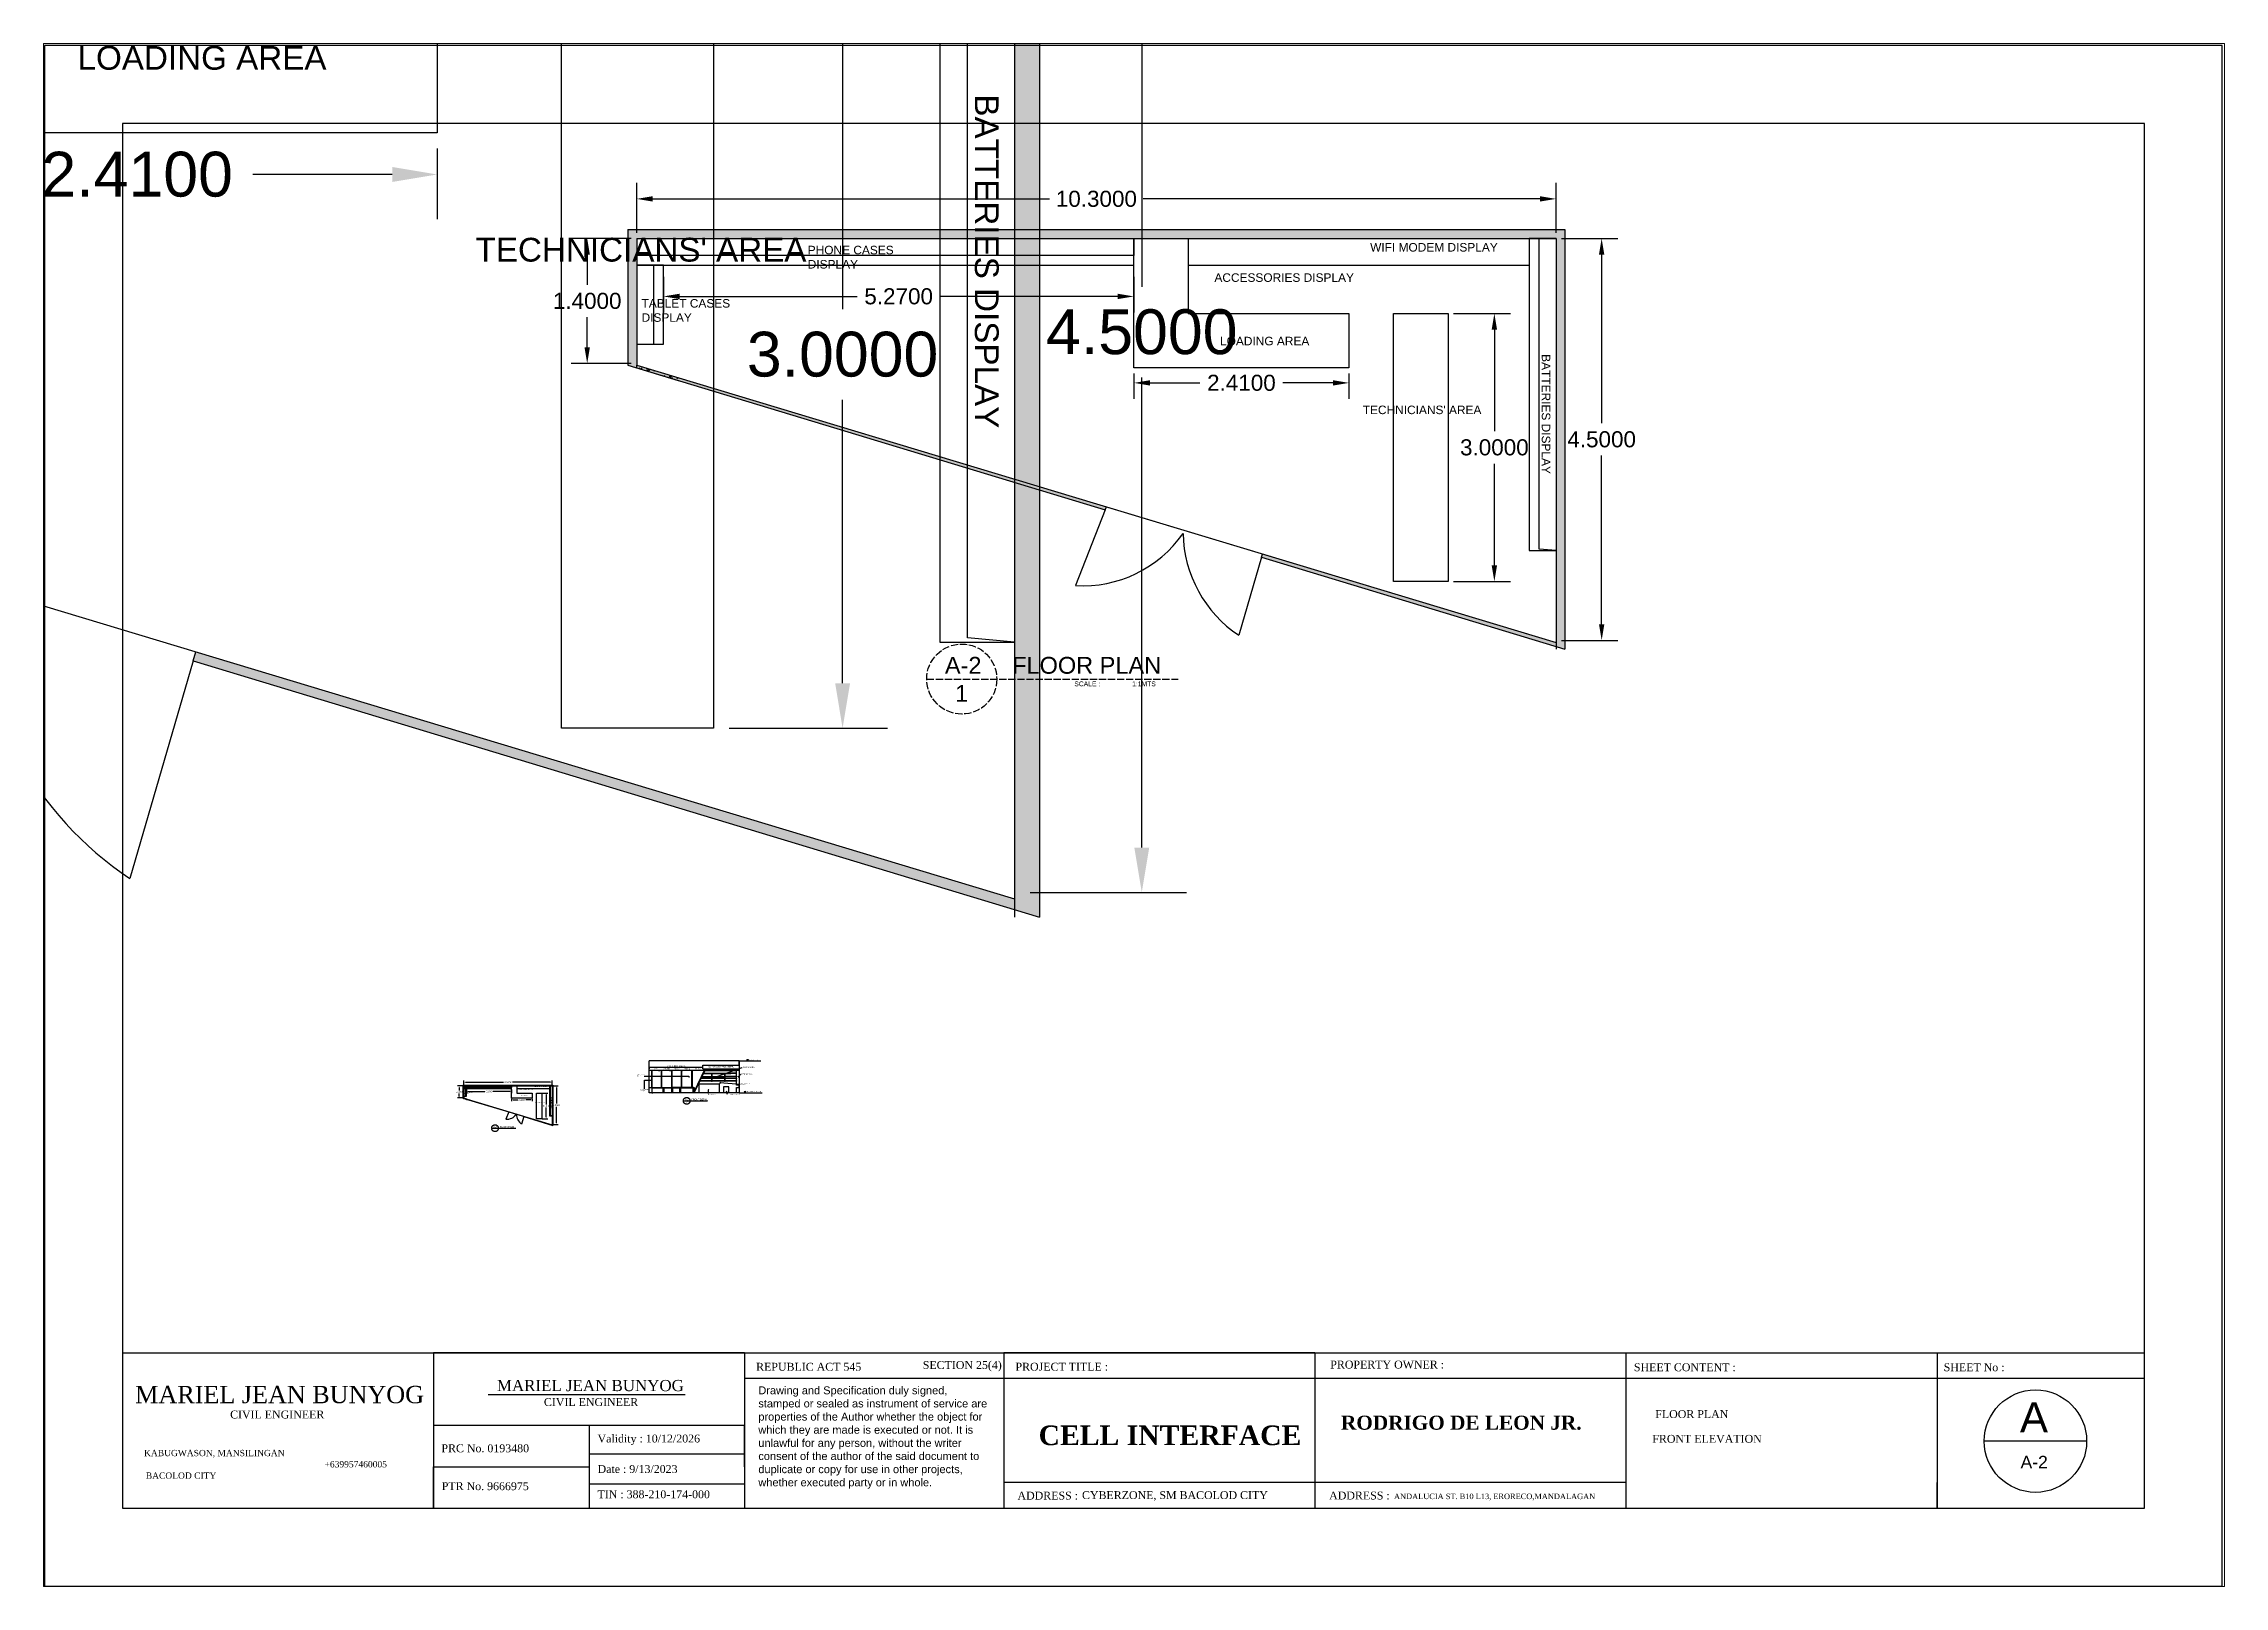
# Paper-space layout 'Layout1' of a CAD drawing. Header units: inches, sheet in millimetres. Extents: x 0 to 297, y 0 to 210.
# The model-space entities are those that its viewports show. They can reach past a viewport. Long polylines and large blocks are cut down to what shows.
import ezdxf

# ---------------------------------------------------------------- set-up
doc = ezdxf.new("R2010")
doc.units = ezdxf.units.IN
doc.header["$MEASUREMENT"] = 0
doc.linetypes.add('ACAD_ISO02W100', pattern=[15, 12, -3])
doc.layers.get('Defpoints').freeze()
doc.styles.get("Standard").update_dxf_attribs({"font": 'arial.ttf'})
doc.dimstyles.get("Standard").update_dxf_attribs({"dimtxt": 0.18, "dimasz": 0.18, "dimexe": 0.18, "dimexo": 0.0625, "dimgap": 0.09, "dimtad": 0, "dimtih": 1, "dimtoh": 1, "dimdec": 4, "dimzin": 0, "dimdsep": 46, "dimtxsty": 'Standard', "dimcen": 0.09, "dimadec": 0, "dimazin": 0, "dimtfac": 1, "dimtdec": 4, "dimtofl": 0, "dimtmove": 0, "dimatfit": 3, "dimfxl": 1, "dimtolj": 1, "dimtzin": 0, "dimarcsym": 0})
pattern_1 = [(45, (0, 0), (0.00763675324, 0), [0.0045, -0.0063]), (45, (0.001909, 0), (0.00763675324, 0), [0.0018, -0.009]), (45, (0, 0.001909), (0.00763675324, 0), [0.0018, -0.009])]

# ---------------------------------------------------------------- blocks, each defined once
blk = doc.blocks.new('*D4')
at = {"color": 0, "lineweight": -2, "transparency": 16777216}
for p, q in [((130.1079, 246.9785), (130.1079, 246.6937)), ((132.5179, 246.9785), (132.5179, 246.6937)), ((130.2879, 246.8737), (130.8481, 246.8737)), ((132.3379, 246.8737), (131.7778, 246.8737))]:
    blk.add_line(p, q, dxfattribs=at)
at = {"color": 0, "transparency": 16777216}
for points in [[(130.2879, 246.9037), (130.2879, 246.8437), (130.1079, 246.8737)], [(132.3379, 246.9037), (132.3379, 246.8437), (132.5179, 246.8737)]]:
    blk.add_solid(points, dxfattribs=at)
at = {"color": 0, "transparency": 16777216, "insert": (131.3129, 246.8737), "char_height": 0.18, "attachment_point": 5}
blk.add_mtext('\\A1;2.4100', dxfattribs=at)
blk = doc.blocks.new('*D5')
at = {"color": 0, "lineweight": -2, "transparency": 16777216}
for p, q in [((133.6904, 247.651), (134.3267, 247.651)), ((134.1467, 247.471), (134.1467, 246.333)), ((134.1467, 244.831), (134.1467, 245.969)), ((133.6904, 244.651), (134.3267, 244.651))]:
    blk.add_line(p, q, dxfattribs=at)
at = {"color": 0, "transparency": 16777216}
for points in [[(134.1167, 247.471), (134.1767, 247.471), (134.1467, 247.651)], [(134.1167, 244.831), (134.1767, 244.831), (134.1467, 244.651)]]:
    blk.add_solid(points, dxfattribs=at)
at = {"color": 0, "transparency": 16777216, "insert": (134.1467, 246.151), "char_height": 0.18, "attachment_point": 5}
blk.add_mtext('\\A1;3.0000', dxfattribs=at)
blk = doc.blocks.new('*D6')
at = {"color": 0, "lineweight": -2, "transparency": 16777216}
for p, q in [((124.8379, 248.0616), (124.8379, 247.6622)), ((130.1079, 248.0616), (130.1079, 247.6622)), ((125.0179, 247.8422), (127.0096, 247.8422)), ((129.9279, 247.8422), (127.9363, 247.8422))]:
    blk.add_line(p, q, dxfattribs=at)
at = {"color": 0, "transparency": 16777216}
for points in [[(125.0179, 247.8722), (125.0179, 247.8122), (124.8379, 247.8422)], [(129.9279, 247.8722), (129.9279, 247.8122), (130.1079, 247.8422)]]:
    blk.add_solid(points, dxfattribs=at)
at = {"color": 0, "transparency": 16777216, "insert": (127.4729, 247.8422), "char_height": 0.18, "attachment_point": 5}
blk.add_mtext('\\A1;5.2700', dxfattribs=at)
blk = doc.blocks.new('*D7')
at = {"color": 0, "lineweight": -2, "transparency": 16777216}
for p, q in [((134.9004, 248.491), (135.5286, 248.491)), ((135.3486, 248.311), (135.3486, 246.4229)), ((135.3486, 244.171), (135.3486, 246.0591)), ((134.9004, 243.991), (135.5286, 243.991))]:
    blk.add_line(p, q, dxfattribs=at)
at = {"color": 0, "transparency": 16777216}
for points in [[(135.3186, 248.311), (135.3786, 248.311), (135.3486, 248.491)], [(135.3186, 244.171), (135.3786, 244.171), (135.3486, 243.991)]]:
    blk.add_solid(points, dxfattribs=at)
at = {"color": 0, "transparency": 16777216, "insert": (135.3486, 246.241), "char_height": 0.18, "attachment_point": 5}
blk.add_mtext('\\A1;4.5000', dxfattribs=at)
blk = doc.blocks.new('*D8')
at = {"color": 0, "lineweight": -2, "transparency": 16777216}
for p, q in [((124.4754, 248.491), (123.8035, 248.491)), ((123.9835, 248.311), (123.9835, 247.9729)), ((123.9835, 247.271), (123.9835, 247.6091)), ((124.4754, 247.091), (123.8035, 247.091))]:
    blk.add_line(p, q, dxfattribs=at)
at = {"color": 0, "transparency": 16777216}
for points in [[(123.9535, 248.311), (124.0135, 248.311), (123.9835, 248.491)], [(123.9535, 247.271), (124.0135, 247.271), (123.9835, 247.091)]]:
    blk.add_solid(points, dxfattribs=at)
at = {"color": 0, "transparency": 16777216, "insert": (123.9835, 247.791), "char_height": 0.18, "attachment_point": 5}
blk.add_mtext('\\A1;1.4000', dxfattribs=at)
blk = doc.blocks.new('*D9')
at = {"color": 0, "lineweight": -2, "transparency": 16777216}
for p, q in [((124.5379, 248.5535), (124.5379, 249.1141)), ((134.8379, 248.5535), (134.8379, 249.1141)), ((124.7179, 248.9341), (129.1632, 248.9341)), ((134.6579, 248.9341), (130.2127, 248.9341))]:
    blk.add_line(p, q, dxfattribs=at)
at = {"color": 0, "transparency": 16777216}
for points in [[(124.7179, 248.9641), (124.7179, 248.9041), (124.5379, 248.9341)], [(134.6579, 248.9641), (134.6579, 248.9041), (134.8379, 248.9341)]]:
    blk.add_solid(points, dxfattribs=at)
at = {"color": 0, "transparency": 16777216, "insert": (129.6879, 248.9341), "char_height": 0.18, "attachment_point": 5}
blk.add_mtext('\\A1;10.3000', dxfattribs=at)

msp = doc.modelspace()

# ---------------------------------------------------------------- hatches: boundary and pattern name
at = {"linetype": 'ACAD_ISO02W100'}
h = msp.add_hatch(color=256, dxfattribs=at)
h.dxf.hatch_style = 1
h.paths.add_polyline_path([(157.74402, 251.55712), (157.54727, 251.55712), (157.62894, 251.45294)])
h = msp.add_hatch()
h.set_pattern_fill('AR-CONC', color=256, scale=0.01)
h.set_pattern_definition([(50, (0, 0), (0.071726018, -0.006275213), [0.0075, -0.0825]), (355, (0, 0), (-0.013875133, 0.075219213), [0.006, -0.066]), (100.451444, (0.00598, -0.00052), (0.057850885, 0.068943999), [0.00637402, -0.070114211]), (46.1842, (0, 0.02), (0.106724133, -0.016551928), [0.01125, -0.12375]), (96.635635, (0.00889, 0.01862), (0.093466195, 0.09741186), [0.009561034, -0.105171376]), (351.184164, (0, 0.02), (0.093466195, 0.09741186), [0.009, -0.099]), (21, (0.01, 0.015), (0.059690705, -0.040261889), [0.0075, -0.0825]), (326, (0.01, 0.015), (0.024331533, 0.072515005), [0.006, -0.066]), (71.451445, (0.014974, 0.011645), (0.084022238, 0.032253115), [0.006374019, -0.070114211]), (37.5, (0, 0), (0.0012159855, 0.0332893854), [0, -0.0652, 0, -0.067, 0, -0.06625]), (7.5, (0, 0), (0.0263069537, 0.039441171), [0, -0.0382, 0, -0.0637, 0, -0.02525]), (327.5, (-0.0223, 0), (0.0533822436, -0.0022554872), [0, -0.025, 0, -0.078, 0, -0.1035]), (317.5, (-0.0323, 0), (0.058318617, 0.010010498), [0, -0.0325, 0, -0.0518, 0, -0.0735])])
h.paths.add_polyline_path([(124.53794, 248.49099), (134.83794, 248.49099), (134.83794, 243.92128), (134.93794, 243.89099), (134.93794, 248.59099), (124.43794, 248.59099), (124.43794, 247.07099), (124.53794, 247.0407), (124.53794, 247.07099)])
h = msp.add_hatch(color=256, dxfattribs=at)
h.dxf.hatch_style = 1
h.paths.add_polyline_path([(157.43221, 247.84919), (157.23546, 247.84919), (157.31712, 247.74501)])
h = msp.add_hatch()
h.set_pattern_fill('GOST_GLASS', color=256, scale=0.01)
h.set_pattern_definition([(45, (0, 0), (0.084852814, 0), [0.05, -0.07]), (45, (0.021213, 0), (0.084852814, 0), [0.02, -0.1]), (45, (0, 0.021213), (0.084852814, 0), [0.02, -0.1])])
h.paths.add_polyline_path([(124.53794, 247.07099), (124.53794, 247.0407), (125.00128, 246.90038), (125.01142, 246.92823)])
h = msp.add_hatch()
h.set_pattern_fill('GOST_GLASS', color=256, scale=0.0009)
h.set_pattern_definition(pattern_1)
h.paths.add_polyline_path([(124.53794, 247.07099), (124.53794, 247.0407), (125.00128, 246.90038), (125.01142, 246.92823)])
h = msp.add_hatch()
h.set_pattern_fill('GOST_GLASS', color=256, scale=0.0009)
h.set_pattern_definition(pattern_1)
h.paths.add_polyline_path([(125.01142, 246.92823), (125.00128, 246.90038), (126.18627, 246.5415), (126.19467, 246.57145)])
h.paths.add_polyline_path([(126.19467, 246.57145), (126.18627, 246.5415), (129.78794, 245.4507), (129.80102, 245.48406)])
h.paths.add_polyline_path([(131.54856, 244.95714), (131.53794, 244.9207), (134.83794, 243.92128), (134.83794, 243.96532)])

# ---------------------------------------------------------------- linework, layer by layer
for p, q in [((157.54727, 251.55712), (157.74402, 251.55712)), ((157.62894, 251.45294), (157.54727, 251.55712)), ((157.74402, 251.55712), (157.62894, 251.45294)), ((156.65466, 251.39358), (159.16516, 251.39358)), ((146.45466, 250.29358), (146.48466, 250.29358)), ((146.45466, 250.29358), (146.48466, 250.29358)), ((148.81118, 250.29358), (147.55756, 250.29358)), ((147.55756, 250.29358), (147.58756, 250.29358)), ((149.91409, 250.29358), (149.94409, 250.29358)), ((156.35466, 249.38174), (156.35466, 249.33709)), ((146.42583, 249.15074), (146.40618, 249.16615)), ((145.61457, 248.15699), (145.61457, 249.15074)), ((145.61457, 249.15074), (146.42583, 249.15074)), ((146.42583, 249.15074), (146.40526, 249.13238)), ((146.40526, 249.13238), (146.42583, 249.15074)), ((156.35466, 249.11738), (156.35466, 249.05923)), ((147.55756, 248.29358), (149.91409, 248.29358)), ((151.1706, 248.29358), (148.81118, 248.29358)), ((148.81118, 248.29358), (148.84118, 248.29358)), ((151.37463, 248.29358), (151.34463, 248.29358)), ((147.81009, 247.69358), (147.81009, 248.22606)), ((148.20287, 248.22606), (147.88185, 248.22606)), ((147.88185, 248.22606), (147.88185, 247.69358)), ((148.81118, 248.22606), (148.20287, 248.22606)), ((148.81118, 247.69358), (148.81118, 248.22606)), ((148.87997, 248.22606), (148.87997, 247.69358)), ((157.23546, 247.84919), (157.43221, 247.84919)), ((157.31712, 247.74501), (157.23546, 247.84919)), ((157.43221, 247.84919), (157.31712, 247.74501)), ((147.88185, 247.69358), (147.81009, 247.69358)), ((148.87997, 247.69358), (148.81118, 247.69358)), ((156.65466, 247.69358), (159.33178, 247.69358)), ((150.14442, 246.74762), (152.95971, 246.74762)), ((127.78766, 243.55752), (130.60295, 243.55752))]:
    msp.add_line(p, q, dxfattribs=at)
for p, q in [((146.15466, 247.69358), (146.15466, 251.39358)), ((156.65466, 251.39358), (146.15466, 251.39358)), ((156.65466, 251.39358), (156.65466, 250.89358)), ((156.65466, 250.89358), (156.65466, 251.39358)), ((146.15466, 250.69358), (146.15466, 250.89358)), ((152.43123, 250.89358), (156.65466, 250.89358)), ((152.43123, 250.69358), (152.43123, 250.89358)), ((156.65466, 250.89358), (156.65466, 250.69358)), ((146.15466, 247.69358), (146.15466, 250.69358)), ((146.15466, 250.69358), (152.43123, 250.69358)), ((146.15466, 250.69358), (146.15466, 250.49358)), ((152.43123, 250.49358), (152.43123, 250.69358)), ((156.65466, 250.69358), (156.65466, 247.69358)), ((156.96943, 250.59074), (153.56598, 249.3868)), ((151.39466, 247.69358), (152.76184, 250.49358)), ((151.39466, 247.80754), (152.7062, 250.49358)), ((152.43123, 250.49358), (156.65466, 250.49358)), ((156.65466, 250.49358), (156.65466, 250.29358)), ((152.60854, 250.29358), (146.15466, 250.29358)), ((146.45466, 248.29358), (146.45466, 250.29358)), ((146.45466, 250.29358), (146.48466, 250.29358)), ((146.48466, 250.29358), (146.48466, 248.29358)), ((147.23466, 250.29358), (147.41466, 250.29358)), ((147.55756, 250.29358), (147.55756, 248.29358)), ((147.58756, 250.29358), (147.58756, 248.29358)), ((148.54466, 250.29358), (148.72466, 250.29358)), ((148.81118, 248.29358), (148.81118, 250.29358)), ((148.84118, 248.29358), (148.84118, 250.29358)), ((149.85466, 250.29358), (150.03466, 250.29358)), ((149.91409, 248.29358), (149.91409, 250.29358)), ((149.94409, 250.29358), (149.94409, 248.29358)), ((151.1406, 248.29358), (151.1406, 250.29358)), ((151.1706, 250.29358), (151.1706, 248.29358)), ((156.35466, 250.24358), (152.63977, 250.24358)), ((156.65466, 250.29358), (152.66419, 250.29358)), ((156.35466, 248.59358), (156.35466, 250.29358)), ((152.5177, 249.99358), (154.94413, 249.99358)), ((153.42235, 249.94993), (153.42235, 249.05988)), ((153.49784, 249.05988), (153.49784, 249.94502)), ((154.94413, 249.99358), (155.69898, 249.99358)), ((156.35466, 249.99358), (155.69898, 249.99358)), ((156.35466, 249.59358), (156.35466, 249.99358)), ((152.5177, 249.94358), (153.42235, 249.94358)), ((153.49784, 249.94358), (154.94413, 249.94358)), ((154.94413, 249.94358), (154.94413, 249.05923)), ((155.01323, 249.94358), (155.69898, 249.94358)), ((155.01323, 249.05923), (155.01323, 249.94358)), ((156.35466, 249.94358), (155.69898, 249.94358)), ((156.83033, 249.84787), (156.53023, 249.54201)), ((145.57573, 249.62299), (148.05195, 249.62299)), ((148.05195, 249.62299), (150.8029, 249.62299)), ((150.8029, 249.62299), (150.83009, 249.51684)), ((156.53023, 249.54201), (156.53023, 249.60798)), ((150.83009, 249.51684), (150.79819, 249.51684)), ((150.83009, 249.51684), (150.83009, 249.56559)), ((152.32239, 249.59358), (153.42235, 249.59358)), ((152.32239, 249.54358), (153.42235, 249.54358)), ((153.49784, 249.59358), (154.94413, 249.59358)), ((153.49784, 249.54358), (154.94413, 249.54358)), ((155.01323, 249.59358), (155.01346, 249.59358)), ((155.01323, 249.54358), (155.01346, 249.54358)), ((156.35466, 249.59358), (155.01346, 249.59358)), ((156.35466, 249.54358), (155.01346, 249.54358)), ((156.35466, 249.19358), (156.35466, 249.59358)), ((156.53023, 249.54201), (156.58974, 249.54201)), ((153.56598, 249.3868), (153.56598, 249.42686)), ((153.42235, 249.33709), (152.19715, 249.33709)), ((152.21895, 249.38174), (153.42235, 249.38174)), ((153.49784, 249.38174), (154.94413, 249.38174)), ((154.94413, 249.33709), (153.49784, 249.33709)), ((153.56598, 249.3868), (153.62359, 249.3868)), ((155.01323, 249.38174), (156.35466, 249.38174)), ((156.35466, 249.33709), (155.01323, 249.33709)), ((156.35466, 248.59358), (156.35466, 249.19358)), ((152.08987, 249.11738), (153.42235, 249.11738)), ((153.49784, 249.11738), (154.94413, 249.11738)), ((155.01323, 249.11738), (156.35466, 249.11738)), ((156.35466, 249.05923), (152.06148, 249.05923)), ((153.42235, 249.05988), (153.49784, 249.05988)), ((154.94413, 249.05923), (155.01323, 249.05923)), ((154.38442, 248.85006), (154.52546, 248.92802)), ((156.77071, 248.65581), (154.38442, 248.85006)), ((154.38442, 248.85006), (154.45944, 248.7631)), ((154.34466, 248.69358), (151.93466, 248.69358)), ((151.93466, 248.69358), (151.93466, 247.69358)), ((154.34466, 247.69358), (154.34466, 248.69358)), ((124.43794, 248.59099), (134.93794, 248.59099)), ((124.43794, 248.59099), (124.43794, 247.07099)), ((134.93794, 248.59099), (134.93794, 243.89099)), ((156.65466, 248.59358), (156.35466, 248.59358)), ((156.65466, 248.29358), (156.65466, 248.59358)), ((124.53794, 248.49099), (134.83794, 248.49099)), ((124.53794, 248.49099), (124.53794, 247.07099)), ((124.53794, 248.49099), (124.53794, 248.19099)), ((130.10794, 247.04099), (130.10794, 248.49099)), ((130.10794, 248.49099), (130.71794, 248.49099)), ((130.10794, 248.19099), (130.10794, 248.49099)), ((130.10794, 248.49099), (130.10794, 248.30099)), ((130.71794, 248.49099), (130.71794, 247.65099)), ((130.71794, 248.49099), (130.71794, 248.19099)), ((134.83794, 248.49099), (134.53794, 248.49099)), ((134.53794, 248.49099), (134.53794, 244.99547)), ((134.53794, 248.49099), (134.53794, 247.65099)), ((134.64878, 245.01322), (134.64878, 248.49099)), ((134.83794, 248.49099), (134.83794, 243.89099)), ((155.44466, 248.39358), (154.84466, 248.39358)), ((154.84466, 248.39358), (154.84466, 247.69358)), ((155.44466, 247.69358), (155.44466, 248.39358)), ((130.10794, 248.30099), (124.53794, 248.30099)), ((146.15466, 247.69358), (146.15466, 248.35358)), ((146.15466, 247.69358), (146.15466, 248.29358)), ((146.15466, 248.29358), (146.45466, 248.29358)), ((146.4009, 248.29358), (151.39466, 248.29358)), ((146.45466, 248.29358), (146.45466, 247.69358)), ((151.39466, 248.29358), (151.39466, 247.69358)), ((156.35466, 247.69358), (156.35466, 248.29358)), ((156.35466, 248.29358), (156.65466, 248.29358)), ((156.35466, 247.69358), (156.35466, 248.29358)), ((147.81009, 248.22606), (146.45831, 248.22606)), ((149.73415, 248.22606), (148.87997, 248.22606)), ((149.73415, 247.69358), (149.73415, 248.22606)), ((151.29433, 248.22606), (149.79675, 248.22606)), ((149.79675, 248.22606), (149.79675, 247.69358)), ((151.29433, 247.69358), (151.29433, 248.22606)), ((124.53794, 248.19099), (130.10794, 248.19099)), ((124.53794, 248.19099), (124.53794, 247.30828)), ((124.83794, 248.19099), (124.53794, 248.19099)), ((124.53794, 248.19099), (124.72794, 248.19099)), ((124.72794, 248.19099), (124.72794, 247.30828)), ((124.83794, 247.30828), (124.83794, 248.19099)), ((130.71794, 248.19099), (134.53794, 248.19099)), ((153.06993, 248.04349), (153.0249, 248.0135)), ((153.06993, 247.6161), (153.06993, 248.04349)), ((153.06993, 248.04349), (153.12245, 248.00787)), ((155.314, 247.49443), (155.17142, 247.88059)), ((155.17142, 247.88059), (155.17142, 247.84685)), ((155.17142, 247.88059), (155.21833, 247.84872)), ((156.65466, 247.69358), (146.15466, 247.69358)), ((146.45466, 247.69358), (146.5951, 247.69358)), ((148.27029, 247.69358), (148.20287, 247.69358)), ((149.79675, 247.69358), (149.73415, 247.69358)), ((154.84466, 247.69358), (154.34466, 247.69358)), ((156.65466, 247.69358), (155.44466, 247.69358)), ((156.65466, 247.69358), (156.35466, 247.69358)), ((130.71794, 247.65099), (132.51794, 247.65099)), ((132.51794, 247.65099), (132.51794, 247.04099)), ((133.01794, 244.65099), (133.01794, 247.65099)), ((133.01794, 247.65099), (133.62794, 247.65099)), ((133.62794, 247.65099), (133.62794, 244.65099)), ((124.53794, 247.30828), (124.83794, 247.30828)), ((124.43794, 247.07099), (129.78794, 245.4507)), ((124.43794, 247.07099), (125.00128, 246.90038)), ((124.53794, 247.0407), (124.53794, 247.07099)), ((124.53794, 247.07099), (134.83794, 243.96532)), ((132.51794, 247.04099), (130.10794, 247.04099)), ((129.78794, 245.4507), (129.80102, 245.48406)), ((129.80102, 245.48406), (134.83794, 243.96532)), ((129.78794, 245.4507), (129.45591, 244.60344)), ((129.78794, 245.4507), (129.78794, 245.4507)), ((131.53794, 244.9207), (131.54856, 244.95714)), ((134.53794, 244.99547), (134.83794, 244.99547)), ((134.83794, 244.99547), (134.64878, 245.01322)), ((131.53794, 244.9207), (131.28345, 244.04701)), ((131.53794, 244.9207), (134.93794, 243.89099)), ((133.62794, 244.65099), (133.01794, 244.65099))]:
    msp.add_line(p, q)
for centre in [(150.53669, 246.74762), (128.17992, 243.55752)]:
    msp.add_circle(centre, 0.39227, dxfattribs=at)
for centre, radius, start, end in [((129.53416, 245.97391), 1.37271, 266.732157, 325.018991), ((132.06191, 245.2146), 1.4033, 181.129744, 236.307771)]:
    msp.add_arc(centre, radius, start, end)

# ---------------------------------------------------------------- texts
at = {"attachment_point": 1}
for s, width, gutter_width, heights, insert, char_height in [('CEILING HEIGHT', 1.3889596, 0.47717, [0.27246], (157.84918, 251.56243), 0.095435), ('{\\fFranklin Gothic Heavy|b0|i0|c0|p34;CELL INTERFACE}', 3.9306743, 1, [0], (148.26602, 250.89974), 0.2), ('{\\fFranklin Gothic Heavy|b0|i0|c0|p34;WIFI & ACCESSORIES}', 3.9306743, 1, [0], (153.07122, 250.80523), 0.2), ('WIFI MODEM DISPLAY', 1.3889596, 0.47717, [0.27246], (157.06219, 250.72593), 0.095435), ('{\\fFranklin Gothic Heavy|b0|i0|c0|p34;VIVO}', 0.9264043, 0.78218, [0], (146.73778, 250.56331), 0.1564369), ('{\\fFranklin Gothic Heavy|b0|i0|c0|p34;IPHONE}', 0.8106699, 0.68447, [0], (150.19239, 250.56664), 0.1368935), ('{\\fFranklin Gothic Heavy|b0|i0|c0|p34;OPPO}', 0.9333085, 0.78801, [0], (151.53289, 250.58897), 0.1576028), ('{\\fFranklin Gothic Heavy|b0|i0|c0|p34;SAMSUNG}', 0.7168486, 0.60525, [0], (147.75775, 250.54784), 0.1210504), ('{\\fFranklin Gothic Heavy|b0|i0|c0|p34;HUAWEI}', 0.7658346, 0.64661, [0], (149.03635, 250.54797), 0.1293224), ('BATTERIES DISPLAY', 1.3889596, 0.47717, [0.27246], (156.87537, 249.89983), 0.095435), ('PHONE CASES DISPLAY', 1.3889596, 0.47717, [0.27246], (144.6815, 249.85217), 0.095435), ('ACCESSORIES DISPLAY', 1.3889596, 0.47717, [0.27246], (156.87537, 248.83072), 0.095435), ('PHONE CASES DISPLAY', 1.3889596, 0.47717, [0.27246], (126.45421, 248.40891), 0.095435), ('WIFI MODEM DISPLAY', 1.3889596, 0.47717, [0.27246], (132.75513, 248.43978), 0.095435), ('TABLET CASES DISPLAY', 1.3889596, 0.47717, [0.27246], (145.12471, 248.11499), 0.095435), ('ACCESSORIES DISPLAY', 2.4594483, 0.47717, [0.50017], (131.01043, 248.10062), 0.095435), ('FINISH FLOOR LINE LEVEL', 2.0177135, 0.47717, [0.28779], (157.52713, 247.87714), 0.095435), ('TABLET CASES DISPLAY', 1.3889596, 0.47717, [0.27246], (124.59255, 247.81216), 0.095435), ('LOADING AREA', 1.3889596, 0.47717, [0.27246], (152.88221, 247.55185), 0.095435), ("TECHNICIANS' AREA", 1.3889596, 0.47717, [0.27246], (155.36258, 247.55185), 0.095435), ('LOADING AREA', 1.3889596, 0.47717, [0.27246], (131.07341, 247.38976), 0.095435), ('A-2', 3.0577319, 0.94309, [0.53849], (150.34779, 246.99569), 0.188618), ('FRONT DETAIL', 3.0577319, 0.94309, [0.53849], (151.10127, 246.99569), 0.1886179), ('SCALE :                 1:1MTS', 1.1850828, 0.27095, [0.14791], (151.79767, 246.72079), 0.0541903), ("TECHNICIANS' AREA", 1.3889596, 0.47717, [0.27246], (132.67231, 246.61936), 0.095435), ('2', 3.0577319, 0.94309, [0.53849], (150.46164, 246.68135), 0.18862), ('A-2', 3.0577319, 0.94309, [0.53849], (127.99102, 243.80559), 0.188618), ('FLOOR PLAN', 3.0577319, 0.94309, [0.53849], (128.74451, 243.80559), 0.188618), ('1', 3.0577319, 0.94309, [0.53849], (128.10488, 243.49124), 0.18862), ('SCALE :                 1:1MTS', 1.1850828, 0.27095, [0.14791], (129.44091, 243.53068), 0.0541903)]:
    msp.add_mtext_dynamic_manual_height_columns(s, width=width, gutter_width=gutter_width, heights=heights, dxfattribs=dict(at, insert=insert, char_height=char_height))
at = {"insert": (134.77357, 247.19534), "char_height": 0.095435, "attachment_point": 1, "rotation": 270}
msp.add_mtext_dynamic_manual_height_columns('BATTERIES DISPLAY', width=1.3889596, gutter_width=0.47717, heights=[0.27246], dxfattribs=at)

# ---------------------------------------------------------------- dimensions: what is measured, and where the dimension line sits
for base, p1, p2, picture, middle in [((134.83794, 248.93411), (124.53794, 248.49099), (134.83794, 248.49099), '*D9', (129.68794, 248.93411)), ((130.10794, 247.84216), (124.83794, 248.12413), (130.10794, 248.12413), '*D6', (127.47294, 247.84216)), ((132.51794, 246.87373), (130.10794, 247.04099), (132.51794, 247.04099), '*D4', (131.31294, 246.87373))]:
    dim = msp.add_linear_dim(base=base, p1=p1, p2=p2, dimstyle='Standard')
    dim.commit()
    dim.dimension.update_dxf_attribs({"geometry": picture, "text_midpoint": middle})
for base, p1, p2, picture, middle in [((123.98345, 247.09099), (124.53794, 248.49099), (124.53794, 247.09099), '*D8', (123.98345, 247.79099)), ((135.34863, 243.99099), (134.83794, 248.49099), (134.83794, 243.99099), '*D7', (135.34863, 246.24099)), ((134.14672, 244.65099), (133.62794, 247.65099), (133.62794, 244.65099), '*D5', (134.14672, 246.15099))]:
    dim = msp.add_linear_dim(base=base, p1=p1, p2=p2, angle=90, dimstyle='Standard')
    dim.commit()
    dim.dimension.update_dxf_attribs({"geometry": picture, "text_midpoint": middle})

psp = doc.layouts.get("Layout1")

# ---------------------------------------------------------------- linework, layer by layer
at = {"ltscale": 0.01}
for p, q in [((296.69, 209.74), (0.14, 209.74)), ((0.14, 209.74), (0.14, 0.04)), ((296.69, 0.04), (296.69, 209.74)), ((10.73, 199.15), (10.73, 10.63)), ((286.1, 199.15), (10.73, 199.15)), ((286.1, 10.63), (286.1, 199.15)), ((10.73, 31.81), (286.1, 31.81)), ((95.46, 31.81), (53.1, 31.81)), ((53.1, 31.81), (53.1, 10.63)), ((95.46, 31.81), (95.46, 10.63)), ((173.13, 31.81), (130.76, 31.81)), ((130.76, 31.81), (130.76, 10.63)), ((173.13, 31.81), (173.13, 10.63)), ((215.49, 31.81), (215.49, 10.63)), ((257.86, 31.81), (257.86, 10.63)), ((286.1, 28.28), (95.46, 28.28)), ((60.55, 26.1), (87.38, 26.1)), ((95.46, 21.92), (53.1, 21.92)), ((74.28, 21.92), (74.28, 10.63)), ((95.46, 16.28), (95.46, 21.92)), ((74.28, 18.06), (95.46, 18.06)), ((278.24, 19.77), (264.3, 19.77)), ((53.1, 10.63), (53.1, 16.28)), ((53.1, 16.28), (74.28, 16.28)), ((286.1, 10.63), (286.1, 17.69)), ((74.28, 13.97), (95.46, 13.97)), ((215.49, 14.16), (130.76, 14.16)), ((257.86, 10.63), (257.86, 14.16)), ((10.73, 10.63), (286.1, 10.63)), ((0.14, 0.04), (296.69, 0.04))]:
    psp.add_line(p, q, dxfattribs=at)
psp.add_circle((271.27, 19.77), 6.97, dxfattribs=at)

# ---------------------------------------------------------------- texts
at = {"ltscale": 0.01, "attachment_point": 1}
for s, width, gutter_width, heights, insert, char_height in [('{\\fTimes New Roman CE|b0|i0|c0|p18;REPUBLIC ACT 545}', 16.8193, 5.37, [3.41], (97.04, 30.43), 1.0733), ('{\\fTimes New Roman CE|b0|i0|c0|p18;SECTION 25(4)}', 16.8193, 5.37, [3.41], (119.73, 30.67), 1.0733), ('{\\fTimes New Roman CE|b0|i0|c0|p18;PROJECT TITLE :}', 16.8193, 5.37, [3.41], (132.36, 30.44), 1.0733), ('{\\fTimes New Roman CE|b0|i0|c0|p18;PROPERTY OWNER :}', 16.8193, 5.37, [3.41], (175.23, 30.73), 1.0733), ('{\\fTimes New Roman CE|b0|i0|c0|p18;SHEET CONTENT :}', 16.8193, 5.37, [3.41], (216.58, 30.36), 1.0733), ('{\\fTimes New Roman CE|b0|i0|c0|p18;SHEET No :}', 16.8193, 5.37, [3.41], (258.77, 30.36), 1.0733), ('{\\fTimes New Roman CE|b0|i0|c0|p18;MARIEL JEAN BUNYOG}', 46.827, 11.78, [0], (12.47, 27.29), 2.356), ('{\\fTimes New Roman CE|b0|i0|c0|p18;MARIEL JEAN BUNYOG}', 30.2975, 7.62, [0], (61.74, 28.1), 1.5244), ('Drawing and Specification duly signed, stamped or sealed as instrument of service are properties of the Author whether the object for which they are made is executed or not. It is unlawful for any person, without the writer consent of the author of the said document to duplicate or copy for use in other projects, whether executed party or in whole.', 31.657, 5.37, [15.44], (97.34, 27.22), 1.07334), ('{\\fTimes New Roman CE|b0|i0|c0|p18;CIVIL ENGINEER}', 16.8193, 5.37, [3.41], (25.4, 23.93), 1.0733), ('{\\fTimes New Roman CE|b0|i0|c0|p18;CIVIL ENGINEER}', 16.8193, 5.37, [3.41], (68.14, 25.63), 1.0733), ('{\\fTimes New Roman CE|b0|i0|c0|p18;FLOOR PLAN}', 29.8237, 5.37, [2.52], (219.49, 23.99), 1.0733), ('{\\fTimes New Roman CE|b1|i0|c0|p18;CELL INTERFACE}', 41.8805, 13.36, [8.48], (135.51, 21.9), 2.6727), ('{\\fTimes New Roman CE|b1|i0|c0|p18;RODRIGO DE LEON JR.}', 33.3877, 9.57, [6.07], (176.69, 23.24), 1.9137), ('{\\fTimes New Roman CE|b0|i0|c0|p18;KABUGWASON, MANSILINGAN}', 21.7752, 4.29, [2.76], (13.68, 18.58), 0.8573), ('{\\fTimes New Roman CE|b0|i0|c0|p18;PRC No. 0193480}', 16.8193, 5.37, [3.41], (54.18, 19.33), 1.0733), ('{\\fTimes New Roman CE|b0|i0|c0|p18;Validity : 10/12/2026}', 16.8193, 5.37, [3.41], (75.44, 20.66), 1.0733), ('{\\fTimes New Roman CE|b0|i0|c0|p18;FRONT ELEVATION}', 29.8237, 5.37, [2.52], (219.09, 20.62), 1.0733), ('{\\fTimes New Roman CE|b0|i0|c0|p18;BACOLOD CITY}', 21.7752, 4.29, [2.76], (13.92, 15.51), 0.8573), ('{\\fTimes New Roman CE|b0|i0|c0|p18;+639957460005}', 21.7752, 4.29, [2.76], (38.26, 17.05), 0.8573), ('{\\fTimes New Roman CE|b0|i0|c0|p18;Date : 9/13/2023}', 16.8193, 5.37, [3.41], (75.44, 16.51), 1.0733), ('^IMARIEL JEAN BUNYOG', 0.1082, 0.0232, [0.0224], (15.92, 14), 0.00464), ('^IKABUGWASON, MANSILINGAN', 0.0367, 0.00596, [0.00523], (15.94, 13.99), 0.00119), ('BACOLOD CITY', 0.0367, 0.00596, [0.00523], (15.94, 13.98), 0.00119), ('^ICIVIL ENGINEER', 0.048, 0.0103, [0.00992], (15.96, 13.99), 0.00206), ('^I+639957460005', 0.0367, 0.00596, [0.00523], (15.98, 13.98), 0.00119), ('{\\fTimes New Roman CE|b0|i0|c0|p18;PTR No. 9666975}', 16.8193, 5.37, [3.41], (54.23, 14.17), 1.0733), ('{\\fTimes New Roman CE|b0|i0|c0|p18;TIN : 388-210-174-000}', 16.8193, 5.37, [3.41], (75.44, 13.07), 1.0733), ('{\\fTimes New Roman CE|b0|i0|c0|p18;ADDRESS :}', 16.8193, 5.37, [3.41], (132.63, 12.89), 1.0733), ('{\\fTimes New Roman CE|b0|i0|c0|p18;CYBERZONE, SM BACOLOD CITY}', 29.8237, 5.37, [2.52], (141.42, 12.96), 1.0733), ('{\\fTimes New Roman CE|b0|i0|c0|p18;ADDRESS :}', 16.8193, 5.37, [3.41], (175.08, 12.9), 1.0733), ('{\\fTimes New Roman CE|b0|i0|c0|p18;ANDALUCIA ST. B10 L13, ERORECO,MANDALAGAN}', 32.9538, 3.77, [2.12], (183.91, 12.63), 0.7532)]:
    psp.add_mtext_dynamic_manual_height_columns(s, width=width, gutter_width=gutter_width, heights=heights, dxfattribs=dict(at, insert=insert, char_height=char_height))
at = {"linetype": 'Continuous', "ltscale": 10, "attachment_point": 1}
for s, width, gutter_width, heights, insert, char_height in [('A', 27.7389, 20.54, [6.97], (269.15, 25.07), 4.11), ('A-2', 11.526, 8.53, [2.9], (269.24, 17.77), 1.707)]:
    psp.add_mtext_dynamic_manual_height_columns(s, width=width, gutter_width=gutter_width, heights=heights, dxfattribs=dict(at, insert=insert, char_height=char_height))

# ---------------------------------------------------------------- viewports
at = {"layer": '0', "view_target_point": (152.15385, 249.0948)}
psp.add_viewport(center=(148.5, 105), size=(297, 209.9979), view_center_point=(-16.83646, -4.79301), view_height=6.194482, status=4, dxfattribs=at)
at = {"layer": 'Defpoints', "linetype": 'ACAD_ISO02W100', "view_target_point": (130.10291, 246.0454)}
psp.add_viewport(center=(148.42, 153.75), size=(275.37, 90.8071), view_center_point=(0, 0), view_height=7.4698899, dxfattribs=at)
at = {"layer": 'Defpoints', "linetype": 'ACAD_ISO02W100', "view_target_point": (152.15385, 249.0948)}
psp.add_viewport(center=(148.42, 70.08), size=(275.37, 76.532), view_center_point=(50.48897, 1.07029), view_height=65.5478371, status=3, dxfattribs=at)

doc.saveas('drawing.dxf')
